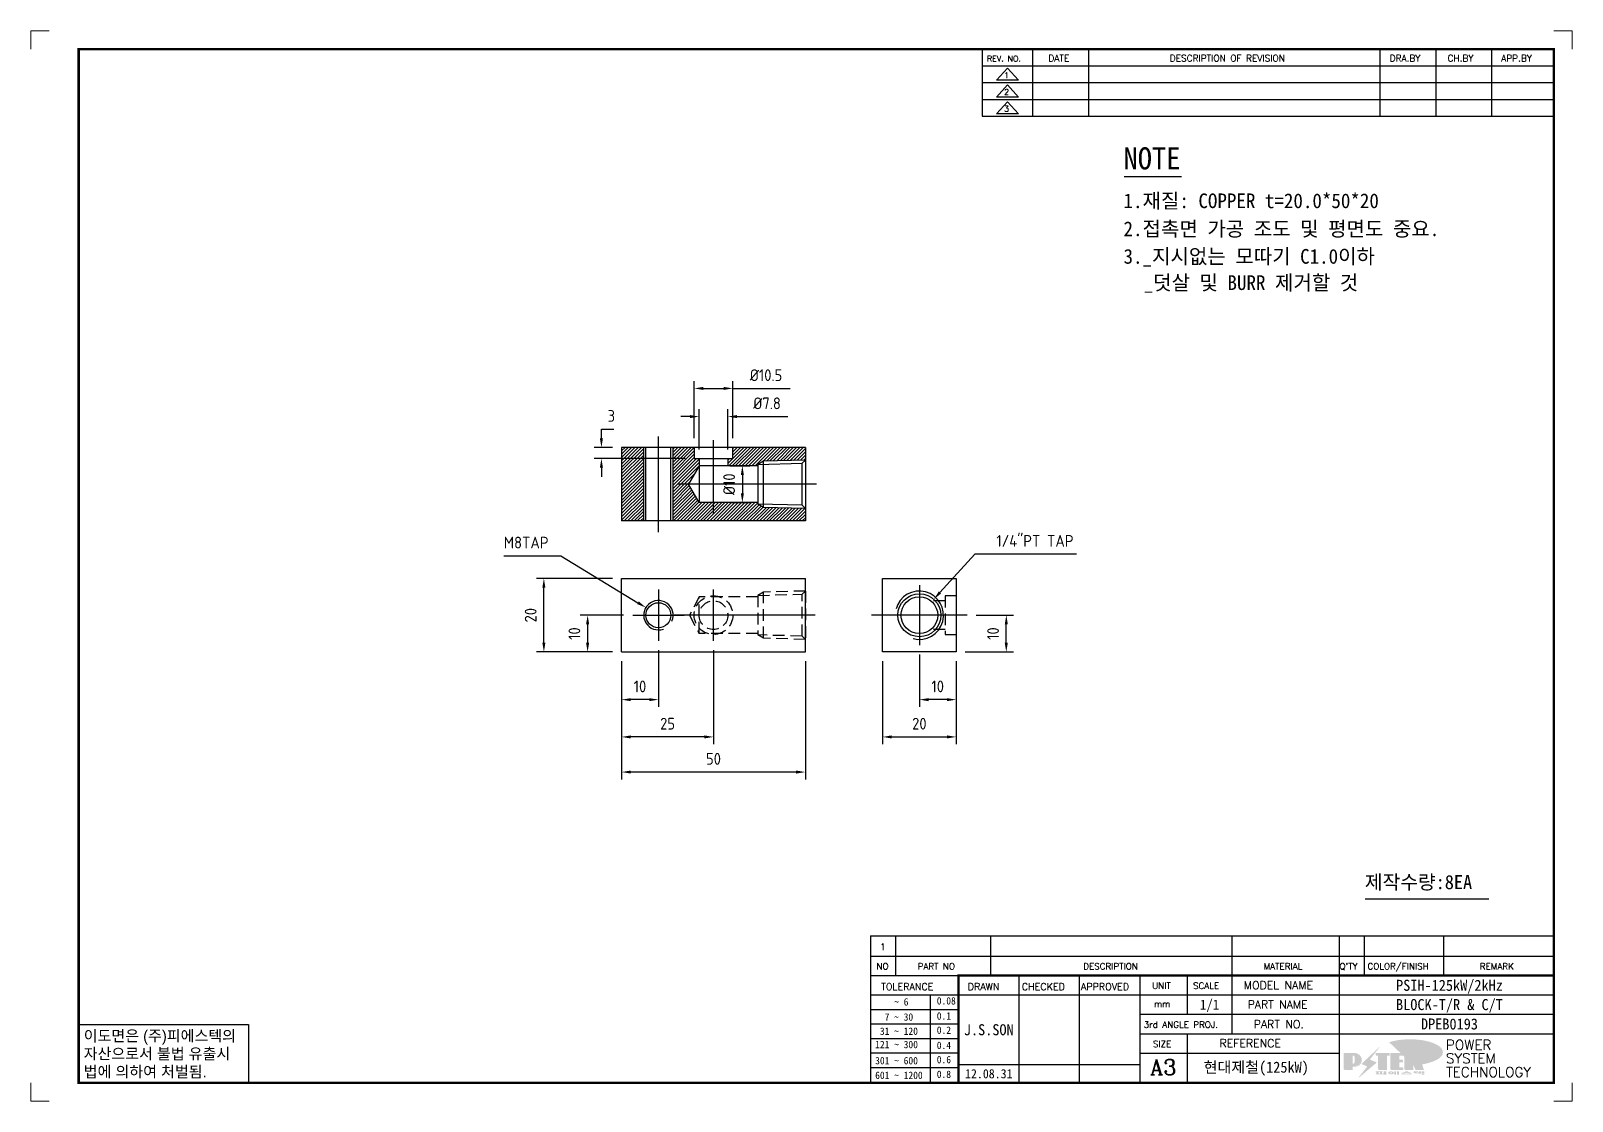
# Model space of a CAD drawing. Header units: millimetres. Extents: x 352 to 10586, y 0 to 3040.
# Drawn here: x 5517.2 to 5936.7, y 0 to 291.3 of the extents above; entities that cross this region are included whole.
import ezdxf
from ezdxf.enums import TextEntityAlignment as Align

# ---------------------------------------------------------------- set-up
doc = ezdxf.new("R2010")
doc.units = ezdxf.units.MM
doc.linetypes.add('CENTER', pattern=[50.8, 31.75, -6.35, 6.35, -6.35])
doc.linetypes.add('HIDDEN2', pattern=[4.7625, 3.175, -1.5875])
for name, color, linetype in [('FORMAT-1', 7, 'Continuous'), ('line', 3, 'Continuous'), ('THIN', 3, 'Continuous')]:
    doc.layers.add(name, color=color, linetype=linetype)
doc.styles.add('h1', font='')
doc.styles.add('HAN', font='')
doc.styles.add('RC', font='ROMANC.SHX')
doc.styles.add('ROMANT', font='romant')
doc.styles.add('RT', font='ROMANT.SHX', dxfattribs={"oblique": 15})
doc.styles.get("Standard").update_dxf_attribs({"font": 'ISOCP.SHX', "bigfont": 'WHGTXT.SHX'})
doc.styles.get('h1').set_extended_font_data('New Gulim')
doc.styles.get('HAN').set_extended_font_data('GulimChe')
doc.dimstyles.new('PS-1', dxfattribs={"dimtxt": 3.2, "dimasz": 2.5, "dimexe": 2, "dimexo": 2.5, "dimgap": 2, "dimtad": 1, "dimtoh": 1, "dimrnd": 0.05, "dimzin": 12, "dimdsep": 46, "dimtxsty": 'Standard', "dimcen": 0, "dimclrt": 2, "dimazin": 3, "dimtfac": 1, "dimtofl": 0, "dimtmove": 0, "dimatfit": 3, "dimfxl": 0, "dimtolj": 1, "dimtzin": 0, "dimarcsym": 0})

# ---------------------------------------------------------------- blocks, each defined once
blk = doc.blocks.new('SADFASDFS')
at = {"linetype": 'CENTER', "ltscale": 3}
for p, q in [((-5534.91, 14426.8), (-5534.91, 14410.45)), ((-5521.91, 14418.62), (-5547.91, 14418.62))]:
    blk.add_line(p, q, dxfattribs=at)
at = {"color": 2, "linetype": 'HIDDEN2'}
for p, q in [((-5527.91, 14422.52), (-5531.78, 14422.52)), ((-5527.91, 14414.72), (-5531.78, 14414.72))]:
    blk.add_line(p, q, dxfattribs=at)
at = {"color": 1}
blk.add_lwpolyline([(-5544.91, 14428.62), (-5524.91, 14428.62), (-5524.91, 14408.62), (-5544.91, 14408.62), (-5544.91, 14428.62)], dxfattribs=at)
at = {"color": 2, "linetype": 'HIDDEN2'}
blk.add_lwpolyline([(-5524.91, 14423.87), (-5527.91, 14423.87), (-5527.91, 14413.37), (-5524.91, 14413.37)], dxfattribs=at)
blk.add_circle((-5534.91, 14418.62), 5.85)
at = {"color": 1}
blk.add_circle((-5534.91, 14418.62), 5, dxfattribs=at)
at = {"layer": 'THIN'}
blk.add_arc((-5534.91, 14418.62), 6.58, 255, 165, dxfattribs=at)
blk = doc.blocks.new('*D440')
at = {"color": 0, "lineweight": -2}
for p, q in [((5687.99, 122.76), (5687.99, 107.28)), ((5677.99, 119.76), (5677.99, 107.28)), ((5685.49, 109.28), (5680.49, 109.28))]:
    blk.add_line(p, q, dxfattribs=at)
at = {"color": 0}
for points in [[(5680.49, 109.69), (5680.49, 108.86), (5677.99, 109.28)], [(5685.49, 109.69), (5685.49, 108.86), (5687.99, 109.28)]]:
    blk.add_solid(points, dxfattribs=at)
at = {"layer": 'Defpoints', "color": 0}
for p in [(5677.99, 122.26), (5687.99, 125.26), (5677.99, 109.28)]:
    blk.add_point(p, dxfattribs=at)
at = {"color": 2, "insert": (5682.99, 112.88), "char_height": 3.2, "attachment_point": 5}
blk.add_mtext('\\A1;10', dxfattribs=at)
blk = doc.blocks.new('*D441')
at = {"color": 0, "lineweight": -2}
for p, q in [((5702.99, 122.76), (5702.99, 97.13)), ((5677.99, 119.76), (5677.99, 97.13)), ((5700.49, 99.13), (5680.49, 99.13))]:
    blk.add_line(p, q, dxfattribs=at)
at = {"color": 0}
for points in [[(5680.49, 99.55), (5680.49, 98.71), (5677.99, 99.13)], [(5700.49, 99.55), (5700.49, 98.71), (5702.99, 99.13)]]:
    blk.add_solid(points, dxfattribs=at)
at = {"layer": 'Defpoints', "color": 0}
for p in [(5677.99, 122.26), (5702.99, 125.26), (5677.99, 99.13)]:
    blk.add_point(p, dxfattribs=at)
at = {"color": 2, "insert": (5690.49, 102.73), "char_height": 3.2, "attachment_point": 5}
blk.add_mtext('\\A1;25', dxfattribs=at)
blk = doc.blocks.new('*D442')
at = {"color": 0, "lineweight": -2}
for p, q in [((5677.99, 119.76), (5677.99, 87.57)), ((5727.99, 119.76), (5727.99, 87.57)), ((5725.49, 89.57), (5680.49, 89.57))]:
    blk.add_line(p, q, dxfattribs=at)
at = {"color": 0}
for points in [[(5680.49, 89.99), (5680.49, 89.16), (5677.99, 89.57)], [(5725.49, 89.99), (5725.49, 89.16), (5727.99, 89.57)]]:
    blk.add_solid(points, dxfattribs=at)
at = {"layer": 'Defpoints', "color": 0}
for p in [(5677.99, 122.26), (5727.99, 122.26), (5677.99, 89.57)]:
    blk.add_point(p, dxfattribs=at)
at = {"color": 2, "insert": (5702.99, 93.17), "char_height": 3.2, "attachment_point": 5}
blk.add_mtext('\\A1;50', dxfattribs=at)
blk = doc.blocks.new('*D443')
at = {"color": 0, "lineweight": -2}
for p, q in [((5678.49, 132.26), (5666.73, 132.26)), ((5668.73, 129.76), (5668.73, 124.76)), ((5675.49, 122.26), (5666.73, 122.26))]:
    blk.add_line(p, q, dxfattribs=at)
at = {"color": 0}
for points in [[(5668.31, 129.76), (5669.15, 129.76), (5668.73, 132.26)], [(5668.31, 124.76), (5669.15, 124.76), (5668.73, 122.26)]]:
    blk.add_solid(points, dxfattribs=at)
at = {"layer": 'Defpoints', "color": 0}
for p in [(5680.99, 132.26), (5668.73, 122.26), (5677.99, 122.26)]:
    blk.add_point(p, dxfattribs=at)
at = {"color": 2, "insert": (5665.13, 127.26), "char_height": 3.2, "attachment_point": 5, "rotation": 90}
blk.add_mtext('\\A1;10', dxfattribs=at)
blk = doc.blocks.new('*D444')
at = {"color": 0, "lineweight": -2}
for p, q in [((5675.49, 142.26), (5654.83, 142.26)), ((5656.83, 124.76), (5656.83, 139.76)), ((5675.49, 122.26), (5654.83, 122.26))]:
    blk.add_line(p, q, dxfattribs=at)
at = {"color": 0}
for points in [[(5656.41, 139.76), (5657.24, 139.76), (5656.83, 142.26)], [(5656.41, 124.76), (5657.24, 124.76), (5656.83, 122.26)]]:
    blk.add_solid(points, dxfattribs=at)
at = {"layer": 'Defpoints', "color": 0}
for p in [(5656.83, 142.26), (5677.99, 142.26), (5677.99, 122.26)]:
    blk.add_point(p, dxfattribs=at)
at = {"color": 2, "insert": (5653.23, 132.26), "char_height": 3.2, "attachment_point": 5, "rotation": 90}
blk.add_mtext('\\A1;20', dxfattribs=at)
blk = doc.blocks.new('*D445')
at = {"color": 0, "lineweight": -2}
for p, q in [((5759.02, 121.59), (5759.02, 107.28)), ((5769.02, 119.76), (5769.02, 107.28)), ((5766.52, 109.28), (5761.52, 109.28))]:
    blk.add_line(p, q, dxfattribs=at)
at = {"color": 0}
for points in [[(5761.52, 109.69), (5761.52, 108.86), (5759.02, 109.28)], [(5766.52, 109.69), (5766.52, 108.86), (5769.02, 109.28)]]:
    blk.add_solid(points, dxfattribs=at)
at = {"layer": 'Defpoints', "color": 0}
for p in [(5759.02, 124.09), (5769.02, 122.26), (5759.02, 109.28)]:
    blk.add_point(p, dxfattribs=at)
at = {"color": 2, "insert": (5764.02, 112.88), "char_height": 3.2, "attachment_point": 5}
blk.add_mtext('\\A1;10', dxfattribs=at)
blk = doc.blocks.new('*D446')
at = {"color": 0, "lineweight": -2}
for p, q in [((5749.02, 119.76), (5749.02, 97.13)), ((5769.02, 119.76), (5769.02, 97.13)), ((5751.52, 99.13), (5766.52, 99.13))]:
    blk.add_line(p, q, dxfattribs=at)
at = {"color": 0}
for points in [[(5751.52, 99.55), (5751.52, 98.71), (5749.02, 99.13)], [(5766.52, 99.55), (5766.52, 98.71), (5769.02, 99.13)]]:
    blk.add_solid(points, dxfattribs=at)
at = {"layer": 'Defpoints', "color": 0}
for p in [(5749.02, 122.26), (5769.02, 122.26), (5769.02, 99.13)]:
    blk.add_point(p, dxfattribs=at)
at = {"color": 2, "insert": (5759.02, 102.73), "char_height": 3.2, "attachment_point": 5}
blk.add_mtext('\\A1;20', dxfattribs=at)
blk = doc.blocks.new('*D447')
at = {"color": 0, "lineweight": -2}
for p, q in [((5774.52, 132.26), (5784.68, 132.26)), ((5782.68, 124.76), (5782.68, 129.76)), ((5771.52, 122.26), (5784.68, 122.26))]:
    blk.add_line(p, q, dxfattribs=at)
at = {"color": 0}
for points in [[(5782.26, 129.76), (5783.1, 129.76), (5782.68, 132.26)], [(5782.26, 124.76), (5783.1, 124.76), (5782.68, 122.26)]]:
    blk.add_solid(points, dxfattribs=at)
at = {"layer": 'Defpoints', "color": 0}
for p in [(5772.02, 132.26), (5782.68, 132.26), (5769.02, 122.26)]:
    blk.add_point(p, dxfattribs=at)
at = {"color": 2, "insert": (5779.08, 127.26), "char_height": 3.2, "attachment_point": 5, "rotation": 90}
blk.add_mtext('\\A1;10', dxfattribs=at)
blk = doc.blocks.new('*D448')
at = {"color": 0, "lineweight": -2}
for p, q in [((5774.09, 148.89), (5764.63, 138.45)), ((5801.76, 148.89), (5774.09, 148.89))]:
    blk.add_line(p, q, dxfattribs=at)
at = {"color": 0}
blk.add_solid([(5764.32, 138.73), (5764.94, 138.18), (5762.95, 136.6)], dxfattribs=at)
at = {"layer": 'Defpoints', "color": 0}
for p in [(5762.95, 136.6), (5755.09, 127.93)]:
    blk.add_point(p, dxfattribs=at)
at = {"color": 2, "insert": (5790.49, 152.49), "char_height": 3.2, "attachment_point": 5}
blk.add_mtext('\\A1;1/4"PT TAP', dxfattribs=at)
blk = doc.blocks.new('*D449')
at = {"color": 0, "lineweight": -2}
for p, q in [((5696.59, 186.32), (5694.09, 186.32)), ((5699.09, 177.4), (5699.09, 188.32)), ((5706.89, 177.4), (5706.89, 188.32)), ((5709.39, 186.32), (5723.25, 186.32))]:
    blk.add_line(p, q, dxfattribs=at)
at = {"color": 0}
for points in [[(5696.59, 186.73), (5696.59, 185.9), (5699.09, 186.32)], [(5709.39, 186.73), (5709.39, 185.9), (5706.89, 186.32)]]:
    blk.add_solid(points, dxfattribs=at)
at = {"layer": 'Defpoints', "color": 0}
for p in [(5706.89, 186.32), (5699.09, 174.9), (5706.89, 174.9)]:
    blk.add_point(p, dxfattribs=at)
at = {"color": 2, "insert": (5717.57, 189.92), "char_height": 3.2, "attachment_point": 5}
blk.add_mtext('\\A1;%%C7.8', dxfattribs=at)
blk = doc.blocks.new('*D450')
at = {"color": 0, "lineweight": -2}
for p, q in [((5697.74, 180.4), (5697.74, 195.98)), ((5700.24, 193.98), (5705.74, 193.98)), ((5708.24, 180.4), (5708.24, 195.98)), ((5708.24, 193.98), (5723.84, 193.98))]:
    blk.add_line(p, q, dxfattribs=at)
at = {"color": 0}
for points in [[(5700.24, 194.4), (5700.24, 193.56), (5697.74, 193.98)], [(5705.74, 194.4), (5705.74, 193.56), (5708.24, 193.98)]]:
    blk.add_solid(points, dxfattribs=at)
at = {"layer": 'Defpoints', "color": 0}
for p in [(5708.24, 193.98), (5697.74, 177.9), (5708.24, 177.9)]:
    blk.add_point(p, dxfattribs=at)
at = {"color": 2, "insert": (5717.29, 197.58), "char_height": 3.2, "attachment_point": 5}
blk.add_mtext('\\A1;%%C10.5', dxfattribs=at)
blk = doc.blocks.new('*D451')
at = {"color": 0, "lineweight": -2}
for p, q in [((5672.49, 180.4), (5672.49, 182.9)), ((5672.49, 182.9), (5675.9, 182.9)), ((5675.49, 177.9), (5670.49, 177.9)), ((5695.24, 174.9), (5670.49, 174.9)), ((5672.49, 172.4), (5672.49, 169.9))]:
    blk.add_line(p, q, dxfattribs=at)
at = {"color": 0}
for points in [[(5672.07, 180.4), (5672.9, 180.4), (5672.49, 177.9)], [(5672.07, 172.4), (5672.9, 172.4), (5672.49, 174.9)]]:
    blk.add_solid(points, dxfattribs=at)
at = {"layer": 'Defpoints', "color": 0}
for p in [(5672.49, 177.9), (5677.99, 177.9), (5697.74, 174.9)]:
    blk.add_point(p, dxfattribs=at)
at = {"color": 2, "insert": (5675.19, 186.5), "char_height": 3.2, "attachment_point": 5}
blk.add_mtext('\\A1;3', dxfattribs=at)
blk = doc.blocks.new('*D452')
at = {"color": 0, "lineweight": -2}
for p, q in [((5707.4, 172.9), (5712.85, 172.9)), ((5710.85, 170.4), (5710.85, 165.4)), ((5707.4, 162.9), (5712.85, 162.9))]:
    blk.add_line(p, q, dxfattribs=at)
at = {"color": 0}
for points in [[(5710.43, 170.4), (5711.26, 170.4), (5710.85, 172.9)], [(5710.43, 165.4), (5711.26, 165.4), (5710.85, 162.9)]]:
    blk.add_solid(points, dxfattribs=at)
at = {"layer": 'Defpoints', "color": 0}
for p in [(5704.9, 172.9), (5704.9, 162.9), (5710.85, 162.9)]:
    blk.add_point(p, dxfattribs=at)
at = {"color": 2, "insert": (5707.25, 167.9), "char_height": 3.2, "attachment_point": 5, "rotation": 90}
blk.add_mtext('\\A1;%%C10', dxfattribs=at)
blk = doc.blocks.new('t3')
for p, q in [((0, 15.88), (46.25, 15.88)), ((0, 15.88), (0, 0)), ((46.25, 15.88), (46.25, 0)), ((0, 0), (46.25, 0))]:
    blk.add_line(p, q)
at = {"color": 1, "style": 'h1'}
for s, p in [('이도면은 (주)피에스텍의', (1.4, 11.29)), ('자산으로서 불법 유출시', (1.4, 6.41)), ('법에 의하여 처벌됨.', (1.4, 1.52))]:
    blk.add_text(s, height=3, dxfattribs=at).set_placement(p)
blk = doc.blocks.new('new LOGO')
at = {"layer": 'line'}
h = blk.add_hatch(color=1, dxfattribs=at)
h.paths.add_polyline_path([(41.5, 16.4), (54.3, 16.4, 1), (54.3, 82.9), (0, 82.9), (0, -0.1), (41.5, -0.1)])
h.paths.add_polyline_path([(41.5, 27.9), (41.5, 71.9), (43.6, 71.9, -0.414214), (54.6, 60.9), (54.6, 38.9, -0.414214), (43.6, 27.9)], flags=16)
h.paths.add_polyline_path([(214.7, 71.9), (227.5, 71.9), (227.5, 82.9), (159.7, 82.9), (159.7, 71.9), (172.5, 71.9), (172.5, -0.1), (214.7, -0.1)])
h.paths.add_polyline_path([(276, 37.4), (294.8, 37.4), (294.8, 49.1), (276, 49.1), (276, 71.9), (294.8, 71.9), (294.8, 82.9), (234.5, 82.9), (234.5, -0.1), (297, -0.1), (297, 10.9), (276, 10.9)])
h.paths.add_polyline_path([(347.2, 35.2), (359.7, -0.1), (400.5, -0.1), (379.6, 66.8), (399.7, 82.9), (380.6, 82.9), (347.2, 61.6), (347.2, 82.9), (305.5, 82.9), (305.5, -0.1), (347.2, -0.1)])
h = blk.add_hatch(color=250, dxfattribs=at)
h.paths.add_polyline_path([(44.5, 69.4), (46.6, 69.4, -0.129793), (52, 68, 0.221832), (43.6, 71.9), (41.5, 71.9), (41.5, 27.9), (43.6, 27.9, 0.02048), (44.5, 28)], flags=17)
h.paths.add_polyline_path([(44.5, 13.9), (57.3, 13.9, 0.72362), (77.1, 73.9, -0.679777), (54.3, 16.4), (41.5, 16.4), (41.5, -0.1), (3, -0.1), (3, -2.6), (44.5, -2.6)])
h.paths.add_polyline_path([(117.9, 14.2), (71.5, -44.4), (77.1, -39.6), (120.8, 15.6), (92, 28.9), (173.3, 106), (177.5, 111.4), (89.1, 27.6)])
h.paths.add_polyline_path([(162.7, 71.9), (162.7, 69.4), (172.5, 69.4), (172.5, 71.9)], flags=17)
h.paths.add_polyline_path([(217.7, 69.4), (230.5, 69.4), (230.5, 80.4), (227.5, 80.4), (227.5, 71.9), (214.7, 71.9), (214.7, -0.1), (175.5, -0.1), (175.5, -2.6), (217.7, -2.6)])
h.paths.add_polyline_path([(297.8, 46.6), (294.8, 46.6), (294.8, 37.4), (276, 37.4), (276, 10.9), (279, 10.9), (279, 34.9), (297.8, 34.9)])
h.paths.add_polyline_path([(300, 8.4), (297, 8.4), (297, -0.1), (237.5, -0.1), (237.5, -2.6), (300, -2.6)])
h.paths.add_polyline_path([(297.8, 80.4), (294.8, 80.4), (294.8, 71.9), (276, 71.9), (276, 49.1), (279, 49.1), (279, 69.4), (297.8, 69.4)])
h.paths.add_polyline_path([(350.2, 80.4), (347.2, 80.4), (347.2, 61.6), (350.2, 63.5)])
h.paths.add_polyline_path([(350.2, 26.7), (347.2, 35.2), (347.2, -0.1), (308.5, -0.1), (308.5, -2.6), (350.2, -2.6)])
h.paths.add_polyline_path([(402.7, 80.4), (396.5, 80.4), (379.6, 66.8), (400.5, -0.1), (361.8, -0.1), (362.7, -2.6), (403.5, -2.6), (382.6, 64.3)])
blk.add_hatch(color=5, dxfattribs=at).paths.add_polyline_path([(166.3, 35), (131, 49), (180.4, 112.7), (92, 28.9), (120.8, 15.6), (74.4, -43)])
h = blk.add_hatch(color=253, dxfattribs=at)
edge = h.paths.add_edge_path()
edge.add_ellipse((333.9, 86.4), major_axis=(-165.9, 0), ratio=0.39426, start_angle=111.51268, end_angle=334.46902)
edge.add_ellipse((314.1, 81.2), major_axis=(-153.7, 0), ratio=0.40699, start_angle=121.30662, end_angle=327.74369, ccw=False)
edge.add_line((394, 27.8), (394.7, 25.6))
h = blk.add_hatch(color=250, dxfattribs=at)
edge = h.paths.add_edge_path()
edge.add_ellipse((237.8, -17.6), major_axis=(-14.3, 0), ratio=0.526336, start_angle=192.2456, end_angle=269.07481)
edge.add_line((238.1, -10.1), (237.6, -10.1))
edge.add_ellipse((237.8, -17.6), major_axis=(-14.3, 0), ratio=0.526336, start_angle=270.92519, end_angle=449.07481)
edge.add_line((237.6, -25.1), (238.1, -25.1))
edge.add_ellipse((237.8, -17.6), major_axis=(-14.3, 0), ratio=0.526336, start_angle=450.92519, end_angle=527.7544)
edge.add_line((251.7, -19.2), (254.1, -19.2))
edge.add_line((254.1, -19.2), (254.1, -27.1))
edge.add_line((254.1, -27.1), (263.1, -27.1))
edge.add_line((263.1, -27.1), (263.1, -10.1))
edge.add_line((263.1, -10.1), (254.1, -10.1))
edge.add_line((254.1, -10.1), (254.1, -16))
edge.add_line((254.1, -16), (251.7, -16))
h.paths.add_polyline_path([(241, -16.4), (241, -18.7, -1), (234.4, -18.7), (234.4, -16.4, -1)], flags=16)
h.paths.add_polyline_path([(278.2, -10.1), (268.1, -10.1), (268.1, -27.1), (278.2, -27.1)])
h.paths.add_polyline_path([(310.3, -10.1), (310.3, -11.1, -0.157169), (289.3, -17.5), (294, -19.9, 0.128407), (316.3, -15.9, 0.128407), (338.6, -19.9), (343.3, -17.5, -0.157169), (322.2, -11.1), (322.2, -10.1)])
h.paths.add_polyline_path([(342.1, -25.1), (342.1, -22.3), (290.4, -22.3), (290.4, -25.1)])
h.paths.add_polyline_path([(352, -10.1), (352, -16.2, 0.414214), (354, -18.2), (378.7, -18.2), (378.7, -19.6), (390.2, -19.6), (390.2, -10.1), (378.7, -10.1), (378.7, -13.6), (374.7, -13.6), (374.7, -15.1), (378.7, -15.1), (378.7, -16.2), (364.7, -16.2), (364.7, -15.1), (371.2, -15.1), (371.2, -13.6), (364.7, -13.6), (364.7, -12.6), (374.7, -12.6), (374.7, -10.1)])
h.paths.add_polyline_path([(393.8, -10.1), (393.8, -19.6), (405, -19.6), (405, -10.1)])
h.paths.add_polyline_path([(405, -27.1), (405, -20.9), (356.8, -20.9), (356.8, -23), (391.8, -23), (391.8, -27.1)])
h.paths.add_polyline_path([(200.4, -10.1), (200.4, -22.3), (193.2, -22.3), (193.2, -12.6), (196.6, -12.6), (196.6, -10.1), (161, -10.1), (161, -12.6), (164.5, -12.6), (164.5, -22.3), (161, -22.3), (161, -25.1), (200.4, -25.1), (200.4, -27.1), (213.9, -27.1), (213.9, -10.1)])
h.paths.add_polyline_path([(182, -12.6), (175.6, -12.6), (175.6, -22.3), (182, -22.3)], flags=17)
blk = doc.blocks.new('format-3')
at = {"color": 3, "lineweight": 9}
for p, q in [((0, 286.3), (0, 291.3)), ((5, 291.3), (0, 291.3)), ((414.5, 291.3), (419.5, 291.3)), ((419.5, 286.3), (419.5, 291.3)), ((0, 5), (0, 0)), ((419.5, 5), (419.5, 0)), ((5, 0), (0, 0)), ((414.5, 0), (419.5, 0))]:
    blk.add_line(p, q, dxfattribs=at)
at = {"color": 180}
for p, q in [((258.97, 281.75), (258.97, 286.3)), ((272.71, 281.75), (272.71, 286.3)), ((287.94, 281.75), (287.94, 286.3)), ((367.22, 281.75), (367.22, 286.3)), ((382.45, 281.75), (382.45, 286.3)), ((397.61, 281.75), (397.61, 286.3)), ((258.97, 281.75), (414.5, 281.75)), ((228.5, 39.49), (228.5, 5)), ((228.5, 39.49), (414.5, 39.49)), ((235.29, 39.49), (235.29, 34.21)), ((261.24, 34.21), (261.24, 39.49)), ((326.9, 39.49), (326.9, 34.21)), ((356.11, 39.49), (356.11, 34.21)), ((362.93, 39.49), (362.93, 34.21)), ((384.48, 39.49), (384.48, 34.21)), ((228.5, 34.21), (252.48, 34.21)), ((268.96, 5), (268.96, 34.21)), ((285.45, 5), (285.45, 34.21)), ((301.94, 5), (301.94, 34.21)), ((314.72, 34.21), (314.72, 23.65)), ((326.9, 34.21), (326.9, 18.37)), ((356.11, 34.21), (356.11, 5)), ((228.5, 28.93), (252.48, 28.93)), ((244.89, 5.23), (244.89, 28.93)), ((252.48, 28.93), (414.5, 28.93)), ((228.5, 24.98), (252.48, 24.98)), ((228.5, 21.03), (252.48, 21.03)), ((301.94, 23.65), (414.5, 23.65)), ((228.5, 17.08), (252.48, 17.08)), ((301.94, 18.37), (414.5, 18.37)), ((314.72, 18.37), (314.72, 5)), ((228.5, 13.13), (252.48, 13.13)), ((301.94, 13.09), (356.11, 13.09)), ((228.5, 9.18), (252.48, 9.18)), ((252.48, 9.95), (301.94, 9.95))]:
    blk.add_line(p, q, dxfattribs=at)
at = {"const_width": 0.7}
blk.add_lwpolyline([(252.48, 5), (252.48, 34.21), (414.5, 34.21)], dxfattribs=at)
at = {"layer": 'FORMAT-1', "const_width": 0.7}
blk.add_lwpolyline([(13, 5), (13, 286.3), (414.5, 286.3), (414.5, 5)], close=True, dxfattribs=at)
blk.add_blockref('t3', (13, 5))
at = {"xscale": 0.05400000000000027, "yscale": 0.05400000000000027, "zscale": 0.05400000000000027}
blk.add_blockref('new LOGO', (357.35, 8.65), dxfattribs=at)
at = {"color": 2}
for s, height, style, p in [('REV. NO.', 1.56, 'RC', (260.23, 282.95)), ('DATE', 1.788, 'RC', (276.95, 282.94)), ('DESCRIPTION OF REVISION', 1.7875, 'RC', (309.98, 282.94)), ('DRA.BY', 1.788, 'RC', (369.83, 282.94)), ('CH.BY', 1.788, 'RC', (385.59, 282.94)), ('APP.BY', 1.788, 'RC', (400.18, 282.94)), ('COLOR/FINISH', 1.7424, 'RC', (363.8, 35.83)), ('NO', 1.742, 'RC', (230.16, 35.83)), ('PART NO', 1.742, 'RC', (241.36, 35.83)), ('DESCRIPTION', 1.7424, 'RC', (286.43, 35.83)), ('MATERIAL', 1.742, 'RC', (335.52, 35.83)), ("Q'TY", 1.742, 'RC', (356.17, 35.83)), ('REMARK', 1.742, 'RC', (394.37, 35.83)), (' TOLERANCE', 1.9, 'RC', (230.11, 30.22)), ('DRAWN', 1.9, 'RC', (255, 30.22)), ('CHECKED', 1.9, 'RC', (269.71, 30.22)), ('APPROVED', 1.9, 'RC', (285.8, 30.22)), ('UNIT', 1.742, 'RC', (305.19, 30.55)), ('SCALE', 1.742, 'RC', (316.32, 30.55)), ('MODEL NAME', 2.178, 'RC', (330.12, 30.46)), ('    ~ 6', 2, 'HAN', (229.8, 26.03)), ('0.08', 2, 'HAN', (246.57, 26.31)), ('mm', 1.742, 'RC', (305.67, 25.56)), ('PART NAME', 2.178, 'RC', (331.17, 25.24)), ('  7 ~ 30', 2, 'HAN', (229.8, 21.91)), ('0.1', 2, 'HAN', (246.57, 22.2)), ('3rd ANGLE PROJ.', 1.7424, 'RC', (302.87, 19.97)), ('PART NO.', 2.178, 'RC', (332.84, 19.85)), (' 31 ~ 120', 2, 'HAN', (229.8, 18.04)), ('0.2', 2, 'HAN', (246.57, 18.32)), ('REFERENCE', 2.178, 'RC', (323.52, 14.69)), ('121 ~ 300', 2, 'HAN', (229.8, 14.42)), ('0.4', 2, 'HAN', (246.57, 14.2)), ('SIZE', 1.742, 'RC', (305.39, 14.71)), ('301 ~ 600', 2, 'HAN', (229.8, 10.04)), ('0.6', 2, 'HAN', (246.57, 10.32)), ('601 ~ 1200', 2, 'HAN', (229.8, 6.05)), ('0.8', 2, 'HAN', (246.57, 6.33))]:
    blk.add_text(s, height=height, dxfattribs=dict(at, style=style)).set_placement(p)
at = {"style": 'ROMANT'}
for s, p in [('POWER', (385.15, 13.96)), ('SYSTEM', (385.15, 10.31)), ('TECHNOLOGY', (385.15, 6.56))]:
    blk.add_text(s, height=2.7, dxfattribs=at).set_placement(p)
at = {"color": 2, "lineweight": 25, "style": 'RC'}
blk.add_text('A3', height=4.182, dxfattribs=at).set_placement((304.61, 7.14))
at = {"style": 'HAN'}
for tag, height, p in [('MODEL-NAME', 3, (386.1, 31.53)), ('SCALE', 2.7, (320.81, 26.29)), ('PART-NAME', 3, (386.1, 26.29)), ('CH-BY', 3, (277.21, 19.44)), ('PART-NO', 3, (386.1, 21.01)), ('DRA-BY', 3, (260.72, 19.44)), ('APP-BY', 3, (293.7, 19.44)), ('DRA-DATE', 2.5, (260.72, 7.47)), ('CH-DATE', 2.5, (277.21, 7.47)), ('APP-DATE', 2.5, (293.7, 7.47)), ('관련업체', 3, (333.52, 9.26))]:
    blk.add_attdef(tag, text='', height=height, dxfattribs=at).set_placement(p, align=Align.MIDDLE_CENTER)
blk = doc.blocks.new('no3')
at = {"color": 180}
for p, q in [((0, 5.5), (0, 0)), ((0, 5.5), (186, 5.5)), ((6.79, 5.5), (6.79, 0)), ((32.74, 0.11), (32.74, 5.5)), ((98.4, 5.5), (98.4, 0)), ((127.61, 5.5), (127.61, 0)), ((134.43, 5.5), (134.43, 0)), ((155.98, 5.5), (155.98, 0))]:
    blk.add_line(p, q, dxfattribs=at)
at = {"color": 2, "style": 'HAN'}
for tag, p in [('PART-NO', (19.76, 2.75)), ('MATERIAL', (111.38, 2.75)), ("Q'TY", (131.02, 2.75)), ('COLOR/FINISH', (145.2, 2.75)), ('REMARK', (170.76, 2.75))]:
    blk.add_attdef(tag, text='', height=2.9, dxfattribs=at).set_placement(p, align=Align.MIDDLE_CENTER)
blk.add_attdef('DESCRIPTION', text='', height=2.9, dxfattribs=at).set_placement((34.51, 2.75), align=Align.MIDDLE_LEFT)
at = {"color": 2, "style": 'RT', "oblique": 15}
blk.add_attdef('NO', text='', height=1.74, dxfattribs=at).set_placement((3.38, 2.51), align=Align.MIDDLE_CENTER)
blk = doc.blocks.new('re3')
at = {"color": 180}
for p, q in [((0, 0), (0, -4.55)), ((6.87, -0.64), (3.86, -3.91)), ((9.88, -3.91), (3.86, -3.91)), ((6.87, -0.64), (9.88, -3.91)), ((13.74, -4.55), (13.74, 0)), ((28.97, -4.55), (28.97, 0)), ((108.25, -4.55), (108.25, 0)), ((123.49, -4.55), (123.49, 0)), ((138.64, -4.55), (138.64, 0)), ((0, -4.55), (155.53, -4.55))]:
    blk.add_line(p, q, dxfattribs=at)
at = {"color": 2, "style": 'RC', "oblique": 15}
blk.add_attdef('REV.NO', text='', height=1.56, dxfattribs=at).set_placement((6.59, -2.56), align=Align.MIDDLE_CENTER)
blk.add_attdef('-1', text='', height=1.56, dxfattribs=at).set_placement((9.37, -1.66), align=Align.MIDDLE_LEFT)
at = {"color": 2, "style": 'HAN'}
for tag, p in [('REV.-DATE', (21.36, -2.28)), ('DRA.BY', (115.87, -2.28)), ('CH.BY', (131.07, -2.28)), ('APP.BY', (147.09, -2.28))]:
    blk.add_attdef(tag, text='', height=2.5, dxfattribs=at).set_placement(p, align=Align.MIDDLE_CENTER)
blk.add_attdef('DESCRIPTION-OF-REVISION', text='', height=2.5, dxfattribs=at).set_placement((31.61, -2.28), align=Align.MIDDLE_LEFT)
blk = doc.blocks.new('*D453')
at = {"color": 0, "lineweight": -2}
for p, q in [((5645.93, 148.42), (5661.48, 148.42)), ((5661.48, 148.42), (5682.44, 135.65))]:
    blk.add_line(p, q, dxfattribs=at)
at = {"color": 0}
blk.add_solid([(5682.66, 136), (5682.23, 135.29), (5684.58, 134.34)], dxfattribs=at)
at = {"layer": 'Defpoints', "color": 0}
for p in [(5684.58, 134.34), (5691.41, 130.18)]:
    blk.add_point(p, dxfattribs=at)
at = {"color": 2, "insert": (5652.01, 152.02), "char_height": 3.2, "attachment_point": 5}
blk.add_mtext('\\A1;M8TAP', dxfattribs=at)

msp = doc.modelspace()

# ---------------------------------------------------------------- hatches: boundary and pattern name
h = msp.add_hatch()
h.set_pattern_fill('ANSI31', color=1, scale=0.2, style=0)
h.set_pattern_definition([(45, (9710.48526, -13814.7966), (-0.449012806, 0.449012806), [])])
h.paths.add_polyline_path([(5708.244, 177.9), (5708.244, 174.9), (5706.894, 174.9), (5706.894, 172.9), (5715.027, 172.9), (5715.027, 173.279), (5716.594, 174.184), (5727.994, 174.478), (5727.994, 177.9)], flags=17)
h.paths.add_polyline_path([(5699.094, 162.9), (5696.207, 167.9), (5699.094, 172.9), (5699.094, 174.9), (5697.744, 174.9), (5697.744, 177.9), (5691.994, 177.9), (5691.994, 157.9), (5727.994, 157.9), (5727.994, 161.321), (5716.594, 161.615), (5715.027, 162.52), (5715.027, 162.9)])
h.paths.add_polyline_path([(5683.994, 177.9), (5677.994, 177.9), (5677.994, 157.9), (5683.994, 157.9)])

# ---------------------------------------------------------------- linework, layer by layer
for p, q in [((5814.76, 251.626, 0.001), (5830.322, 251.626, 0.001)), ((5683.994, 157.9, 0.001), (5683.994, 177.9, 0.001)), ((5691.994, 157.9, 0.001), (5691.994, 177.9, 0.001)), ((5715.027, 173.279, 0.001), (5715.027, 162.52, 0.001)), ((5716.594, 161.615, 0.001), (5716.594, 174.184, 0.001)), ((5727.11, 173.595, 0.001), (5727.994, 174.478, 0.001)), ((5727.11, 162.205, 0.001), (5727.11, 173.595, 0.001)), ((5727.994, 174.478, 0.001), (5727.994, 161.321, 0.001)), ((5727.994, 161.321, 0.001), (5727.11, 162.205, 0.001)), ((5880.379, 55.092, 0.001), (5913.98, 55.092, 0.001))]:
    msp.add_line(p, q)
at = {"linetype": 'CENTER', "ltscale": 3}
for p, q in [((5687.994, 154.9, 0.001), (5687.994, 180.9, 0.001)), ((5702.994, 159.9, 0.001), (5702.994, 179.9, 0.001)), ((5730.994, 167.9, 0.001), (5693.207, 167.9, 0.001)), ((5687.994, 139.264, 0.001), (5687.994, 125.264, 0.001)), ((5702.994, 125.264, 0.001), (5702.994, 139.264, 0.001)), ((5680.994, 132.264, 0.001), (5694.994, 132.264, 0.001)), ((5713.707, 132.264, 0.001), (5692.281, 132.264, 0.001)), ((5730.625, 132.264, 0.001), (5712.877, 132.264, 0.001))]:
    msp.add_line(p, q, dxfattribs=at)
at = {"color": 1}
for p, q in [((5727.994, 177.9, 0.001), (5677.994, 177.9, 0.001)), ((5677.994, 177.9, 0.001), (5677.994, 157.9, 0.001)), ((5727.994, 177.9, 0.001), (5727.994, 157.9, 0.001)), ((5699.094, 172.9, 0.001), (5696.207, 167.9, 0.001)), ((5699.094, 174.9, 0.001), (5699.094, 162.9, 0.001)), ((5715.027, 172.9, 0.001), (5699.094, 172.9, 0.001)), ((5706.894, 174.9, 0.001), (5706.894, 172.9, 0.001)), ((5699.094, 162.9, 0.001), (5696.207, 167.9, 0.001)), ((5715.027, 162.9, 0.001), (5699.094, 162.9, 0.001)), ((5727.994, 157.9, 0.001), (5677.994, 157.9, 0.001)), ((5677.994, 142.264, 0.001), (5727.994, 142.264, 0.001)), ((5677.994, 122.264, 0.001), (5677.994, 142.264, 0.001)), ((5727.994, 122.264, 0.001), (5727.994, 142.264, 0.001)), ((5677.994, 122.264, 0.001), (5727.994, 122.264, 0.001))]:
    msp.add_line(p, q, dxfattribs=at)
at = {"color": 3}
for p, q in [((5684.594, 157.9, 0.001), (5684.594, 177.9, 0.001)), ((5691.394, 157.9, 0.001), (5691.394, 177.9, 0.001)), ((5715.027, 173.279, 0.001), (5727.11, 173.595, 0.001)), ((5727.11, 162.205, 0.001), (5715.027, 162.52, 0.001))]:
    msp.add_line(p, q, dxfattribs=at)
at = {"color": 2}
msp.add_line((5727.994, 176.3, 0.001), (5727.994, 162, 0.001), dxfattribs=at)
at = {"color": 2, "linetype": 'HIDDEN2'}
for p, q in [((5716.594, 125.979, 0.001), (5716.594, 138.549, 0.001)), ((5727.11, 137.959, 0.001), (5727.994, 138.842, 0.001)), ((5727.994, 138.842, 0.001), (5727.994, 125.685, 0.001)), ((5699.094, 137.264, 0.001), (5696.458, 132.264, 0.001)), ((5699.094, 127.264, 0.001), (5699.094, 137.264, 0.001)), ((5715.027, 137.264, 0.001), (5699.094, 137.264, 0.001)), ((5715.027, 137.644, 0.001), (5727.11, 137.959, 0.001)), ((5715.027, 137.644, 0.001), (5715.027, 126.884, 0.001)), ((5727.11, 126.569, 0.001), (5727.11, 137.959, 0.001)), ((5696.458, 132.264, 0.001), (5699.094, 127.264, 0.001)), ((5715.027, 127.264, 0.001), (5699.094, 127.264, 0.001)), ((5727.11, 126.569, 0.001), (5715.027, 126.884, 0.001)), ((5727.994, 125.685, 0.001), (5727.11, 126.569, 0.001))]:
    msp.add_line(p, q, dxfattribs=at)
at = {"color": 1, "elevation": 0.001}
msp.add_lwpolyline([(5697.744, 177.9), (5697.744, 174.9), (5708.244, 174.9), (5708.244, 177.9)], dxfattribs=at)
at = {"elevation": 0.001}
for points in [[(5727.994, 174.478), (5716.594, 174.184), (5715.027, 173.279)], [(5727.994, 161.321), (5716.594, 161.615), (5715.027, 162.52)]]:
    msp.add_lwpolyline(points, dxfattribs=at)
at = {"color": 2, "linetype": 'HIDDEN2', "elevation": 0.001}
for points in [[(5727.994, 138.842), (5716.594, 138.549), (5715.027, 137.644)], [(5727.994, 125.685), (5716.594, 125.979), (5715.027, 126.884)]]:
    msp.add_lwpolyline(points, dxfattribs=at)
at = {"color": 3}
msp.add_circle((5687.994, 132.264, 0.001), 3.4, dxfattribs=at)
at = {"color": 2, "linetype": 'HIDDEN2'}
for radius in [5.25, 3.9]:
    msp.add_circle((5702.994, 132.264, 0.001), radius, dxfattribs=at)
msp.add_arc((5687.994, 132.264, 0.001), 4, 336.4709, 289.65623)

# ---------------------------------------------------------------- block references
msp.add_blockref('format-3', (5517.193, 0, 0.001)).add_auto_attribs({'DRA-DATE': '12.08.31', 'DRA-BY': 'J.S.SON', 'MODEL-NAME': 'PSIH-125kW/2kHz', 'PART-NAME': 'BLOCK-T/R & C/T', 'PART-NO': 'DPEB0193', 'SCALE': '1/1', '관련업체': '현대제철(125kW)'})
ref = msp.add_blockref('re3', (5776.158, 281.75, 0.001))
ref.add_attrib('REV.NO', '1', dxfattribs={"color": 2, "height": 1.56, "style": 'RC'}).set_placement((5782.747, 279.193, 0.001), align=Align.MIDDLE_CENTER)
ref = msp.add_blockref('re3', (5776.158, 277.2, 0.001))
ref.add_attrib('REV.NO', '2', dxfattribs={"color": 2, "height": 1.56, "style": 'RC'}).set_placement((5782.747, 274.643, 0.001), align=Align.MIDDLE_CENTER)
ref = msp.add_blockref('re3', (5776.158, 272.65, 0.001))
ref.add_attrib('REV.NO', '3', dxfattribs={"color": 2, "height": 1.56, "style": 'RC'}).set_placement((5782.747, 270.093, 0.001), align=Align.MIDDLE_CENTER)
msp.add_blockref('SADFASDFS', (11293.931, -14286.36, 0.001))
ref = msp.add_blockref('no3', (5745.693, 39.494, 0.001))
ref.add_attrib('NO', '1', dxfattribs={"color": 2, "height": 1.74, "style": 'RT'}).set_placement((5749.077, 42.001, 0.001), align=Align.MIDDLE_CENTER)

# ---------------------------------------------------------------- texts
at = {"color": 2, "style": 'HAN'}
for s, height, p in [('NOTE', 6, (5814.589, 253.59, 0.001)), ('1.재질: COPPER t=20.0*50*20', 4, (5814.589, 243.045, 0.001)), ('2.접촉면 가공 조도 및 평면도 중요.', 4, (5814.589, 235.415, 0.001)), ('3._지시없는 모따기 C1.0이하', 4, (5814.589, 227.916, 0.001)), ('_덧살 및 BURR 제거할 것', 4, (5820.061, 220.766, 0.001)), ('제작수량:8EA', 3.84, (5880.269, 57.701, 0.001))]:
    msp.add_text(s, height=height, dxfattribs=at).set_placement(p)

# ---------------------------------------------------------------- dimensions: what is measured, and where the dimension line sits
for base, p1, p2, picture, middle in [((5708.244, 193.98, 0.001), (5697.744, 177.9, 0.001), (5708.244, 177.9, 0.001), '*D450', (5717.29, 197.58, 0.001)), ((5706.894, 186.318, 0.001), (5699.094, 174.9, 0.001), (5706.894, 174.9, 0.001), '*D449', (5717.574, 189.918, 0.001))]:
    dim = msp.add_linear_dim(base=base, p1=p1, p2=p2, text='%%C<>', dimstyle='PS-1')
    dim.commit()
    dim.dimension.update_dxf_attribs({"geometry": picture, "text_midpoint": middle})
for base, p1, p2, picture, middle in [((5672.486, 177.9, 0.001), (5697.744, 174.9, 0.001), (5677.994, 177.9, 0.001), '*D451', (5675.193, 186.5, 0.001)), ((5656.827, 142.264, 0.001), (5677.994, 122.264, 0.001), (5677.994, 142.264, 0.001), '*D444', (5653.227, 132.264, 0.001)), ((5668.73, 122.264, 0.001), (5680.994, 132.264, 0.001), (5677.994, 122.264, 0.001), '*D443', (5665.13, 127.264, 0.001)), ((5782.679, 132.264, 0.001), (5769.02, 122.264, 0.001), (5772.02, 132.264, 0.001), '*D447', (5779.079, 127.264, 0.001))]:
    dim = msp.add_linear_dim(base=base, p1=p1, p2=p2, angle=90, dimstyle='PS-1')
    dim.commit()
    dim.dimension.update_dxf_attribs({"geometry": picture, "text_midpoint": middle})
dim = msp.add_linear_dim(base=(5710.848, 162.9, 0.001), p1=(5704.895, 172.9, 0.001), p2=(5704.895, 162.9, 0.001), angle=90, text='%%C<>', dimstyle='PS-1')
dim.commit()
dim.dimension.update_dxf_attribs({"geometry": '*D452', "text_midpoint": (5710.848, 167.9, 0.001), "dimtype": 160})
for p1, p2, text, picture, middle in [((5755.088, 127.925, 0.001), (5762.952, 136.602, 0.001), '1/4"PT TAP', '*D448', (5790.486, 148.889, 0.001)), ((5691.41, 130.183, 0.001), (5684.578, 134.345, 0.001), 'M8TAP', '*D453', (5652.011, 148.418, 0.001))]:
    dim = msp.add_diameter_dim_2p(p1=p1, p2=p2, text=text, dimstyle='PS-1')
    dim.commit()
    dim.dimension.update_dxf_attribs({"geometry": picture, "text_midpoint": middle, "dimtype": 163})
for base, p1, p2, picture, middle in [((5677.994, 109.275, 0.001), (5687.994, 125.264, 0.001), (5677.994, 122.264, 0.001), '*D440', (5682.994, 112.875, 0.001)), ((5677.994, 99.131, 0.001), (5702.994, 125.264, 0.001), (5677.994, 122.264, 0.001), '*D441', (5690.494, 102.732, 0.001)), ((5677.994, 89.573, 0.001), (5727.994, 122.264, 0.001), (5677.994, 122.264, 0.001), '*D442', (5702.994, 93.173, 0.001)), ((5769.02, 99.131, 0.001), (5749.02, 122.264, 0.001), (5769.02, 122.264, 0.001), '*D446', (5759.02, 102.732, 0.001)), ((5759.02, 109.275, 0.001), (5769.02, 122.264, 0.001), (5759.02, 124.089, 0.001), '*D445', (5764.02, 112.875, 0.001))]:
    dim = msp.add_linear_dim(base=base, p1=p1, p2=p2, dimstyle='PS-1')
    dim.commit()
    dim.dimension.update_dxf_attribs({"geometry": picture, "text_midpoint": middle})

doc.saveas('drawing.dxf')
